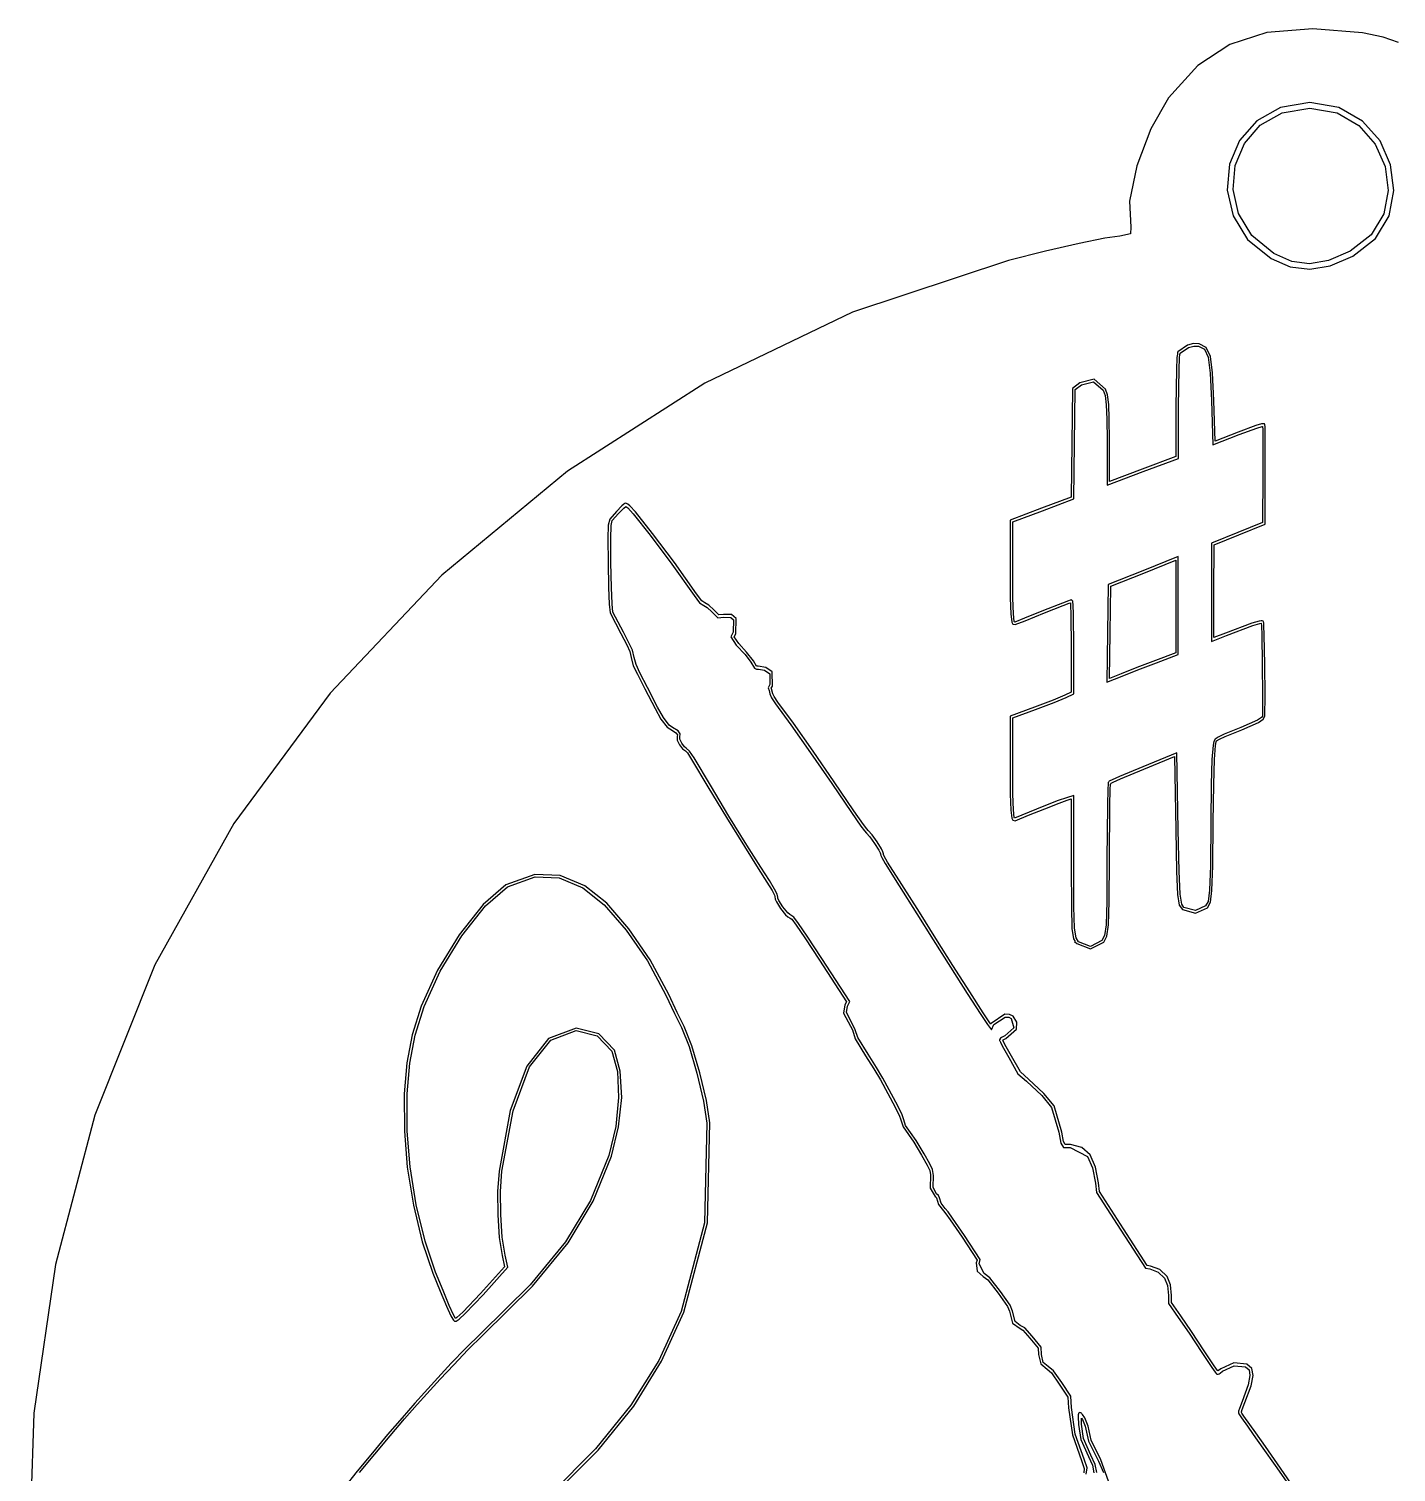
# Model space of a CAD drawing. Extents: x 23 to 468, y 457 to 580.
# Drawn here: x 366 to 419.6, y 510.3 to 566.8 of the extents above; entities that cross this region are included whole.
import ezdxf

# ---------------------------------------------------------------- set-up
doc = ezdxf.new("R2010")
doc.units = 0
doc.layers.get('0').update_dxf_attribs({"linetype": 'CONTINUOUS'})

msp = doc.modelspace()

# ---------------------------------------------------------------- linework, layer by layer
at = {"color": 0}
for p, q in [((414.521, 566.695), (413.06, 566.233)), ((416.317, 566.84), (414.521, 566.695)), ((418.264, 566.685), (416.317, 566.84)), ((419.082, 566.519), (418.264, 566.685)), ((419.675, 566.307), (419.082, 566.519)), ((413.06, 566.233), (411.812, 565.4)), ((411.812, 565.4), (410.665, 564.138)), ((410.665, 564.138), (409.963, 562.924)), ((415.047, 563.764), (414.119, 563.241)), ((414.26, 563.065), (415.121, 563.548)), ((416.207, 563.958), (415.047, 563.764)), ((415.121, 563.548), (416.207, 563.728)), ((417.343, 563.76), (416.207, 563.958)), ((416.207, 563.728), (417.269, 563.545)), ((417.269, 563.545), (418.13, 563.051)), ((418.267, 563.227), (417.343, 563.76)), ((414.119, 563.241), (413.448, 562.469)), ((413.639, 562.349), (414.26, 563.065)), ((418.13, 563.051), (418.765, 562.324)), ((418.955, 562.448), (418.267, 563.227)), ((409.963, 562.924), (409.423, 561.467)), ((413.448, 562.469), (413.057, 561.534)), ((419.372, 561.509), (418.955, 562.448)), ((413.279, 561.478), (413.639, 562.349)), ((418.765, 562.324), (419.153, 561.449)), ((409.423, 561.467), (409.127, 560.084)), ((413.057, 561.534), (412.965, 560.522)), ((413.191, 560.539), (413.279, 561.478)), ((419.153, 561.449), (419.273, 560.507)), ((419.499, 560.5), (419.372, 561.509)), ((412.965, 560.522), (413.191, 559.513)), ((413.399, 559.597), (413.191, 560.539)), ((419.273, 560.507), (419.1, 559.59)), ((419.308, 559.506), (419.499, 560.5)), ((409.127, 560.084), (409.183, 559.065)), ((413.925, 558.736), (413.399, 559.597)), ((419.1, 559.59), (418.61, 558.768)), ((409.183, 559.065), (409.169, 558.811)), ((413.191, 559.513), (413.755, 558.585)), ((418.779, 558.617), (419.308, 559.506)), ((407.151, 558.43), (405.843, 558.13)), ((408.164, 558.634), (407.151, 558.43)), ((408.753, 558.708), (408.164, 558.634)), ((409.169, 558.811), (408.753, 558.708)), ((413.755, 558.585), (414.68, 557.833)), ((414.793, 558.031), (413.925, 558.736)), ((418.61, 558.768), (417.781, 558.126)), ((417.886, 557.925), (418.779, 558.617)), ((405.843, 558.13), (404.382, 557.763)), ((415.498, 557.724), (414.793, 558.031)), ((417.781, 558.126), (416.934, 557.766)), ((416.997, 557.555), (417.886, 557.925)), ((404.382, 557.763), (398.268, 555.734)), ((414.68, 557.833), (415.435, 557.509)), ((415.435, 557.509), (416.197, 557.414)), ((416.193, 557.632), (415.498, 557.724)), ((416.934, 557.766), (416.193, 557.632)), ((416.197, 557.414), (416.997, 557.555)), ((398.268, 555.734), (392.479, 552.958)), ((411.406, 554.447), (411.032, 554.179)), ((411.642, 554.503), (411.406, 554.447)), ((411.861, 554.496), (411.639, 554.503)), ((411.639, 554.503), (411.642, 554.503)), ((412.14, 554.348), (411.861, 554.496)), ((410.993, 553.956), (410.972, 553.491)), ((411.007, 554.094), (410.993, 553.956)), ((411.018, 554.143), (411.007, 554.094)), ((411.032, 554.179), (411.018, 554.143)), ((411.074, 553.484), (411.095, 553.946)), ((411.095, 553.946), (411.11, 554.08)), ((411.11, 554.08), (411.117, 554.119)), ((411.117, 554.122), (411.445, 554.351)), ((411.117, 554.119), (411.117, 554.122)), ((411.445, 554.351), (411.656, 554.408)), ((411.653, 554.408), (411.84, 554.401)), ((411.656, 554.408), (411.653, 554.408)), ((411.84, 554.401), (412.069, 554.281)), ((412.069, 554.281), (412.21, 553.974)), ((412.305, 553.999), (412.14, 554.348)), ((412.21, 553.974), (412.295, 553.346)), ((412.39, 553.353), (412.305, 553.999)), ((410.972, 553.491), (410.947, 552.041)), ((411.05, 552.041), (411.074, 553.484)), ((412.295, 553.346), (412.344, 552.274)), ((412.443, 552.277), (412.39, 553.353)), ((392.479, 552.958), (387.092, 549.501)), ((406.901, 552.746), (406.873, 550.584)), ((407.187, 552.962), (406.901, 552.746)), ((407.003, 552.697), (407.25, 552.88)), ((407.748, 553.103), (407.187, 552.962)), ((407.25, 552.88), (407.726, 553.004)), ((407.726, 553.004), (408.104, 552.676)), ((408.189, 552.722), (407.748, 553.103)), ((406.975, 550.584), (407.003, 552.697)), ((408.104, 552.676), (408.171, 552.464)), ((408.171, 552.464), (408.217, 552.108)), ((408.27, 552.489), (408.189, 552.722)), ((408.316, 552.118), (408.27, 552.489)), ((412.344, 552.274), (412.397, 550.534)), ((412.489, 550.679), (412.443, 552.277)), ((408.217, 552.108), (408.241, 551.543)), ((408.34, 551.547), (408.316, 552.118)), ((410.947, 552.041), (410.944, 550.076)), ((411.05, 550.005), (411.05, 552.041)), ((408.241, 551.543), (408.252, 550.711)), ((408.347, 550.711), (408.34, 551.547)), ((414.091, 551.289), (413.396, 551.035)), ((413.438, 550.944), (414.122, 551.194)), ((414.306, 551.353), (414.091, 551.289)), ((414.122, 551.194), (414.33, 551.254)), ((414.369, 551.363), (414.306, 551.353)), ((414.33, 551.254), (414.352, 551.258)), ((414.352, 551.258), (414.352, 551.258)), ((414.352, 551.258), (414.355, 551.134)), ((414.355, 551.134), (414.355, 550.707)), ((414.401, 551.36), (414.369, 551.363)), ((414.426, 551.353), (414.401, 551.36)), ((414.443, 551.314), (414.426, 551.353)), ((414.447, 551.258), (414.443, 551.314)), ((414.45, 551.134), (414.447, 551.258)), ((414.454, 550.707), (414.45, 551.134)), ((406.873, 550.584), (406.845, 548.481)), ((406.947, 548.414), (406.975, 550.584)), ((408.252, 550.711), (408.252, 548.947)), ((408.347, 549.092), (408.347, 550.711)), ((412.397, 550.534), (413.438, 550.944)), ((413.396, 551.035), (412.489, 550.679)), ((414.355, 550.707), (414.355, 549.353)), ((414.45, 549.353), (414.454, 550.707)), ((410.944, 550.076), (409.628, 549.578)), ((409.667, 549.483), (411.05, 550.005)), ((387.092, 549.501), (382.171, 545.426)), ((408.252, 548.947), (409.667, 549.483)), ((409.628, 549.578), (408.347, 549.092)), ((414.355, 549.353), (414.348, 547.493)), ((414.447, 547.426), (414.45, 549.353)), ((389.336, 548.231), (389.304, 548.21)), ((389.378, 548.245), (389.336, 548.231)), ((389.382, 548.245), (389.378, 548.245)), ((389.46, 548.21), (389.382, 548.245)), ((406.845, 548.481), (405.68, 548.047)), ((405.719, 547.952), (406.947, 548.414)), ((389.012, 547.924), (388.754, 547.624)), ((388.849, 547.568), (389.096, 547.846)), ((389.227, 548.139), (389.012, 547.924)), ((389.096, 547.846), (389.304, 548.058)), ((389.304, 548.21), (389.227, 548.139)), ((389.304, 548.058), (389.375, 548.118)), ((389.375, 548.118), (389.382, 548.121)), ((389.382, 548.121), (389.386, 548.121)), ((389.386, 548.121), (389.386, 548.118)), ((389.386, 548.118), (389.453, 548.061)), ((389.453, 548.061), (389.668, 547.825)), ((389.537, 548.143), (389.46, 548.21)), ((389.759, 547.903), (389.537, 548.143)), ((389.668, 547.825), (390.338, 546.993)), ((390.433, 547.063), (389.759, 547.903)), ((405.68, 548.047), (404.453, 547.582)), ((404.559, 547.515), (405.719, 547.952)), ((388.687, 547.384), (388.673, 546.858)), ((388.754, 547.624), (388.687, 547.384)), ((388.789, 546.858), (388.8, 547.374)), ((388.8, 547.374), (388.849, 547.568)), ((404.453, 547.582), (404.453, 545.514)), ((404.555, 545.514), (404.559, 547.515)), ((413.381, 547.102), (412.348, 546.686)), ((414.348, 547.493), (413.381, 547.102)), ((413.417, 547.007), (414.447, 547.426)), ((388.673, 546.858), (388.684, 545.917)), ((388.796, 545.92), (388.789, 546.858)), ((390.338, 546.993), (391.188, 545.86)), ((391.287, 545.927), (390.433, 547.063)), ((412.348, 546.686), (412.348, 544.777)), ((412.443, 544.777), (412.447, 546.615)), ((412.447, 546.615), (413.417, 547.007)), ((411.046, 546.156), (409.653, 545.599)), ((409.691, 545.507), (410.944, 546.008)), ((410.944, 546.008), (410.944, 542.385)), ((411.046, 542.318), (411.046, 546.156)), ((382.171, 545.426), (377.786, 540.798)), ((388.684, 545.917), (388.705, 544.936)), ((388.818, 544.939), (388.796, 545.92)), ((391.188, 545.86), (392.06, 544.629)), ((392.155, 544.696), (391.287, 545.927)), ((404.453, 545.514), (404.456, 544.53)), ((404.559, 544.53), (404.555, 545.514)), ((409.653, 545.599), (408.298, 545.056)), ((408.397, 544.989), (409.691, 545.507)), ((388.705, 544.936), (388.733, 544.287)), ((388.846, 544.297), (388.818, 544.939)), ((408.298, 545.056), (408.27, 543.165)), ((408.372, 543.165), (408.397, 544.989)), ((388.733, 544.287), (388.761, 543.948)), ((388.874, 543.98), (388.846, 544.297)), ((392.06, 544.629), (392.271, 544.347)), ((392.359, 544.424), (392.155, 544.696)), ((392.271, 544.347), (392.437, 544.234)), ((392.476, 544.343), (392.359, 544.424)), ((392.642, 544.244), (392.476, 544.343)), ((404.456, 544.53), (404.477, 543.913)), ((404.58, 543.916), (404.559, 544.53)), ((406.499, 544.329), (405.761, 544.04)), ((406.735, 544.417), (406.499, 544.329)), ((406.534, 544.234), (406.767, 544.322)), ((406.806, 544.442), (406.735, 544.417)), ((406.767, 544.322), (406.813, 544.34)), ((406.827, 544.449), (406.806, 544.442)), ((406.813, 544.34), (406.82, 544.259)), ((406.82, 544.259), (406.834, 543.874)), ((406.855, 544.453), (406.827, 544.449)), ((406.887, 544.438), (406.855, 544.453)), ((406.897, 544.424), (406.887, 544.438)), ((406.904, 544.407), (406.897, 544.424)), ((406.912, 544.375), (406.904, 544.407)), ((406.922, 544.266), (406.912, 544.375)), ((406.936, 543.877), (406.922, 544.266)), ((412.348, 544.777), (412.344, 542.83)), ((412.443, 542.978), (412.443, 544.777)), ((388.761, 543.948), (389.188, 543.137)), ((389.287, 543.19), (388.874, 543.98)), ((392.437, 544.234), (392.568, 544.153)), ((392.568, 544.153), (392.751, 543.99)), ((392.836, 544.068), (392.642, 544.244)), ((392.751, 543.99), (392.987, 543.747)), ((393.033, 543.87), (392.836, 544.068)), ((392.987, 543.747), (393.22, 543.775)), ((393.21, 543.888), (393.033, 543.87)), ((393.527, 543.877), (393.21, 543.888)), ((393.22, 543.775), (393.492, 543.768)), ((393.492, 543.768), (393.608, 543.669)), ((393.711, 543.726), (393.527, 543.877)), ((393.693, 543.13), (393.711, 543.726)), ((404.477, 543.913), (404.516, 543.588)), ((404.615, 543.613), (404.58, 543.916)), ((405.017, 543.743), (404.629, 543.585)), ((405.761, 544.04), (405.017, 543.743)), ((405.035, 543.641), (405.797, 543.945)), ((405.797, 543.945), (406.534, 544.234)), ((406.834, 543.874), (406.848, 542.607)), ((406.95, 542.607), (406.936, 543.877)), ((389.188, 543.137), (389.414, 542.699)), ((389.516, 542.749), (389.287, 543.19)), ((393.591, 543.186), (393.492, 543.006)), ((393.608, 543.669), (393.591, 543.186)), ((393.629, 543.013), (393.693, 543.13)), ((404.516, 543.588), (404.555, 543.507)), ((404.555, 543.507), (404.643, 543.486)), ((404.629, 543.585), (404.615, 543.613)), ((404.643, 543.486), (405.035, 543.641)), ((408.27, 543.165), (408.241, 541.232)), ((408.344, 541.38), (408.372, 543.165)), ((412.898, 543.158), (412.443, 542.978)), ((413.932, 543.546), (412.898, 543.158)), ((412.937, 543.066), (413.967, 543.451)), ((414.214, 543.627), (413.932, 543.546)), ((413.967, 543.451), (414.239, 543.532)), ((414.299, 543.641), (414.214, 543.627)), ((414.239, 543.532), (414.299, 543.539)), ((414.334, 543.641), (414.299, 543.641)), ((414.299, 543.539), (414.302, 543.44)), ((414.302, 543.44), (414.316, 543.077)), ((414.376, 543.623), (414.334, 543.641)), ((414.387, 543.595), (414.376, 543.623)), ((414.39, 543.581), (414.387, 543.595)), ((414.394, 543.553), (414.39, 543.581)), ((414.401, 543.447), (414.394, 543.553)), ((414.412, 543.077), (414.401, 543.447)), ((389.414, 542.699), (389.537, 542.435)), ((389.643, 542.48), (389.516, 542.749)), ((393.492, 543.006), (393.714, 542.685)), ((393.809, 542.752), (393.629, 543.013)), ((393.714, 542.685), (394.06, 542.315)), ((394.116, 542.413), (393.809, 542.752)), ((406.848, 542.607), (406.848, 540.844)), ((406.95, 540.78), (406.95, 542.607)), ((412.344, 542.83), (412.937, 543.066)), ((414.316, 543.077), (414.338, 541.941)), ((414.436, 541.941), (414.412, 543.077)), ((389.537, 542.435), (389.594, 542.198)), ((389.594, 542.198), (389.675, 541.877)), ((389.707, 542.195), (389.643, 542.48)), ((389.781, 541.923), (389.707, 542.195)), ((394.06, 542.315), (394.289, 542.011)), ((394.391, 542.068), (394.116, 542.413)), ((394.289, 542.011), (394.427, 541.775)), ((394.511, 541.86), (394.391, 542.068)), ((410.154, 542.085), (409.416, 541.807)), ((409.452, 541.711), (410.189, 541.994)), ((410.944, 542.385), (410.154, 542.085)), ((410.189, 541.994), (411.046, 542.318)), ((389.675, 541.877), (389.834, 541.542)), ((389.936, 541.595), (389.781, 541.923)), ((389.834, 541.542), (390.123, 540.974)), ((390.225, 541.027), (389.936, 541.595)), ((394.427, 541.775), (394.511, 541.736)), ((394.525, 541.853), (394.511, 541.86)), ((394.511, 541.736), (394.589, 541.743)), ((394.575, 541.86), (394.525, 541.853)), ((394.868, 541.81), (394.575, 541.86)), ((394.589, 541.743), (394.822, 541.704)), ((394.822, 541.704), (395.03, 541.563)), ((395.122, 541.634), (394.868, 541.81)), ((395.03, 541.563), (395.03, 541.14)), ((395.129, 541.069), (395.122, 541.634)), ((408.241, 541.232), (408.838, 541.472)), ((408.802, 541.563), (408.344, 541.38)), ((409.416, 541.807), (408.802, 541.563)), ((408.838, 541.472), (409.452, 541.711)), ((414.338, 541.941), (414.352, 540.706)), ((414.45, 540.71), (414.436, 541.941)), ((390.123, 540.974), (390.529, 540.198)), ((390.627, 540.251), (390.225, 541.027)), ((395.03, 541.14), (394.963, 541.013)), ((394.963, 541.013), (394.998, 540.9)), ((394.998, 540.9), (395.034, 540.773)), ((395.079, 540.995), (395.129, 541.069)), ((395.093, 540.967), (395.079, 540.995)), ((395.15, 540.773), (395.093, 540.967)), ((377.786, 540.798), (374.008, 535.686)), ((395.034, 540.773), (395.093, 540.611)), ((395.093, 540.611), (395.249, 540.381)), ((395.196, 540.667), (395.15, 540.773)), ((395.34, 540.452), (395.196, 540.667)), ((395.249, 540.381), (395.852, 539.556)), ((395.951, 539.623), (395.34, 540.452)), ((406.139, 540.53), (405.405, 540.251)), ((405.444, 540.159), (406.178, 540.438)), ((406.601, 540.724), (406.139, 540.53)), ((406.178, 540.438), (406.647, 540.632)), ((406.848, 540.844), (406.601, 540.724)), ((406.647, 540.632), (406.95, 540.78)), ((414.352, 540.706), (414.348, 539.902)), ((414.443, 539.898), (414.45, 540.71)), ((390.529, 540.198), (390.758, 539.782)), ((390.853, 539.845), (390.627, 540.251)), ((390.758, 539.782), (391.001, 539.468)), ((391.082, 539.549), (390.853, 539.845)), ((405.405, 540.251), (404.449, 539.902)), ((404.449, 539.902), (404.449, 537.827)), ((404.551, 539.831), (405.444, 540.159)), ((404.551, 537.827), (404.551, 539.831)), ((414.147, 539.743), (413.501, 539.457)), ((414.306, 539.849), (414.147, 539.743)), ((414.193, 539.655), (414.369, 539.775)), ((414.348, 539.902), (414.306, 539.849)), ((414.369, 539.775), (414.443, 539.898)), ((391.001, 539.468), (391.213, 539.337)), ((391.213, 539.454), (391.082, 539.549)), ((391.432, 539.327), (391.213, 539.454)), ((391.213, 539.337), (391.343, 539.249)), ((391.343, 539.249), (391.403, 539.164)), ((391.513, 539.2), (391.432, 539.327)), ((391.502, 539.069), (391.513, 539.2)), ((395.852, 539.556), (396.628, 538.459)), ((396.727, 538.526), (395.951, 539.623)), ((412.845, 539.189), (412.612, 539.08)), ((413.501, 539.457), (412.845, 539.189)), ((412.884, 539.097), (413.533, 539.365)), ((413.533, 539.365), (414.193, 539.655)), ((391.396, 539.108), (391.389, 538.963)), ((391.389, 538.963), (391.488, 538.776)), ((391.403, 539.164), (391.396, 539.108)), ((391.488, 538.776), (391.601, 538.621)), ((391.499, 538.995), (391.502, 539.069)), ((391.583, 538.836), (391.499, 538.995)), ((391.686, 538.702), (391.583, 538.836)), ((391.601, 538.621), (391.717, 538.536)), ((391.746, 538.646), (391.686, 538.702)), ((391.883, 538.526), (391.746, 538.646)), ((412.411, 538.762), (412.365, 538.198)), ((412.44, 538.91), (412.411, 538.762)), ((412.485, 539.002), (412.44, 538.91)), ((412.464, 538.194), (412.507, 538.748)), ((412.612, 539.08), (412.485, 539.002)), ((412.507, 538.748), (412.531, 538.886)), ((412.531, 538.886), (412.549, 538.928)), ((412.549, 538.928), (412.655, 538.992)), ((412.655, 538.992), (412.884, 539.097)), ((391.717, 538.536), (391.795, 538.455)), ((391.795, 538.455), (391.957, 538.205)), ((392.056, 538.261), (391.883, 538.526)), ((391.957, 538.205), (392.596, 537.129)), ((392.695, 537.189), (392.056, 538.261)), ((396.628, 538.459), (397.461, 537.259)), ((397.556, 537.323), (396.727, 538.526)), ((410.993, 538.466), (409.656, 537.916)), ((409.691, 537.824), (410.894, 538.318)), ((410.894, 538.318), (410.944, 535.446)), ((411.046, 535.446), (410.993, 538.466)), ((412.365, 538.198), (412.337, 537.217)), ((412.436, 537.217), (412.464, 538.194)), ((404.449, 537.827), (404.456, 536.84)), ((404.559, 536.843), (404.551, 537.827)), ((408.739, 537.531), (408.45, 537.404)), ((409.656, 537.916), (408.739, 537.531)), ((408.778, 537.439), (409.691, 537.824)), ((392.596, 537.129), (393.33, 535.926)), ((393.425, 535.982), (392.695, 537.189)), ((397.461, 537.259), (398.226, 536.12)), ((398.325, 536.183), (397.556, 537.323)), ((408.28, 537.044), (408.263, 536.392)), ((408.291, 537.231), (408.28, 537.044)), ((408.298, 537.284), (408.291, 537.231)), ((408.301, 537.302), (408.298, 537.284)), ((408.316, 537.33), (408.301, 537.302)), ((408.337, 537.348), (408.316, 537.33)), ((408.365, 537.362), (408.337, 537.348)), ((408.361, 536.392), (408.379, 537.041)), ((408.45, 537.404), (408.365, 537.362)), ((408.379, 537.041), (408.386, 537.221)), ((408.386, 537.221), (408.393, 537.263)), ((408.393, 537.263), (408.407, 537.273)), ((408.407, 537.273), (408.488, 537.312)), ((408.488, 537.312), (408.778, 537.439)), ((412.337, 537.217), (412.32, 535.746)), ((412.415, 535.742), (412.436, 537.217)), ((404.456, 536.84), (404.477, 536.219)), ((404.58, 536.229), (404.559, 536.843)), ((405.776, 536.367), (404.626, 535.898)), ((406.336, 536.586), (405.776, 536.367)), ((405.811, 536.272), (406.375, 536.494)), ((406.661, 536.702), (406.336, 536.586)), ((406.375, 536.494), (406.689, 536.607)), ((406.95, 536.79), (406.661, 536.702)), ((406.689, 536.607), (406.848, 536.656)), ((406.848, 536.656), (406.848, 533.972)), ((406.95, 533.972), (406.95, 536.79)), ((408.263, 536.392), (408.245, 534.289)), ((408.344, 534.289), (408.361, 536.392)), ((393.33, 535.926), (394.028, 534.786)), ((394.127, 534.846), (393.425, 535.982)), ((398.226, 536.12), (398.6, 535.58)), ((398.695, 535.647), (398.325, 536.183)), ((404.477, 536.219), (404.516, 535.898)), ((404.516, 535.898), (404.555, 535.82)), ((404.555, 535.82), (404.643, 535.799)), ((404.615, 535.926), (404.58, 536.229)), ((404.626, 535.898), (404.615, 535.926)), ((404.643, 535.799), (405.176, 536.018)), ((405.176, 536.018), (405.811, 536.272)), ((374.008, 535.686), (370.907, 530.151)), ((398.6, 535.58), (398.734, 535.404)), ((398.826, 535.478), (398.695, 535.647)), ((398.734, 535.404), (398.822, 535.312)), ((398.822, 535.312), (398.953, 535.171)), ((398.886, 535.411), (398.826, 535.478)), ((399.045, 535.245), (398.886, 535.411)), ((399.239, 534.973), (399.045, 535.245)), ((410.944, 535.446), (410.976, 533.813)), ((411.078, 533.816), (411.046, 535.446)), ((412.32, 535.746), (412.302, 534.031)), ((412.397, 534.031), (412.415, 535.742)), ((394.028, 534.786), (394.575, 533.922)), ((394.67, 533.982), (394.127, 534.846)), ((398.953, 535.171), (399.136, 534.91)), ((399.136, 534.91), (399.302, 534.642)), ((399.404, 534.698), (399.239, 534.973)), ((399.302, 534.642), (399.352, 534.539)), ((399.457, 534.585), (399.404, 534.698)), ((399.352, 534.539), (399.362, 534.497)), ((399.362, 534.497), (399.38, 534.434)), ((399.38, 534.434), (399.415, 534.36)), ((399.415, 534.36), (399.546, 534.123)), ((399.482, 534.497), (399.457, 534.585)), ((399.489, 534.476), (399.482, 534.497)), ((399.517, 534.412), (399.489, 534.476)), ((399.648, 534.18), (399.517, 534.412)), ((399.546, 534.123), (400.099, 533.241)), ((400.198, 533.301), (399.648, 534.18)), ((408.245, 534.289), (408.238, 532.634)), ((408.333, 532.634), (408.344, 534.289)), ((385.808, 533.689), (384.672, 533.287)), ((384.739, 533.213), (385.822, 533.601)), ((386.807, 533.647), (385.808, 533.689)), ((385.822, 533.601), (386.771, 533.559)), ((386.771, 533.559), (387.699, 533.174)), ((387.773, 533.248), (386.807, 533.647)), ((394.575, 533.922), (394.91, 533.393)), ((395.009, 533.456), (394.67, 533.982)), ((406.848, 533.972), (406.852, 532.43)), ((406.954, 532.43), (406.95, 533.972)), ((410.976, 533.813), (411.014, 532.91)), ((411.117, 532.917), (411.078, 533.816)), ((412.302, 534.031), (412.27, 533.075)), ((412.365, 533.068), (412.397, 534.031)), ((384.672, 533.287), (383.783, 532.511)), ((383.879, 532.458), (384.739, 533.213)), ((387.699, 533.174), (388.532, 532.5)), ((388.631, 532.564), (387.773, 533.248)), ((394.91, 533.393), (395.115, 533.065)), ((395.213, 533.121), (395.009, 533.456)), ((395.115, 533.065), (395.206, 532.885)), ((395.312, 532.927), (395.213, 533.121)), ((400.099, 533.241), (400.791, 532.155)), ((400.89, 532.215), (400.198, 533.301)), ((412.27, 533.075), (412.21, 532.631)), ((412.305, 532.606), (412.365, 533.068)), ((383.783, 532.511), (382.852, 531.333)), ((382.951, 531.29), (383.879, 532.458)), ((388.532, 532.5), (389.4, 531.513)), ((389.505, 531.566), (388.631, 532.564)), ((395.206, 532.885), (395.224, 532.829)), ((395.224, 532.829), (395.238, 532.73)), ((395.238, 532.73), (395.288, 532.617)), ((395.288, 532.617), (395.45, 532.356)), ((395.337, 532.807), (395.312, 532.927)), ((395.344, 532.765), (395.337, 532.807)), ((395.386, 532.67), (395.344, 532.765)), ((395.541, 532.423), (395.386, 532.67)), ((395.728, 532.193), (395.541, 532.423)), ((406.852, 532.43), (406.876, 531.58)), ((406.979, 531.587), (406.954, 532.43)), ((408.238, 532.634), (408.213, 531.721)), ((408.309, 531.717), (408.333, 532.634)), ((411.014, 532.91), (411.081, 532.49)), ((411.081, 532.49), (411.208, 532.317)), ((411.177, 532.525), (411.117, 532.917)), ((411.268, 532.398), (411.177, 532.525)), ((411.713, 532.275), (411.268, 532.398)), ((412.115, 532.458), (411.713, 532.275)), ((411.72, 532.176), (412.189, 532.391)), ((412.21, 532.631), (412.115, 532.458)), ((412.189, 532.391), (412.305, 532.606)), ((395.45, 532.356), (395.647, 532.116)), ((395.647, 532.116), (395.739, 532.031)), ((395.81, 532.123), (395.728, 532.193)), ((395.739, 532.031), (395.831, 531.982)), ((395.852, 532.098), (395.81, 532.123)), ((395.831, 531.982), (395.887, 531.939)), ((395.968, 532.014), (395.852, 532.098)), ((395.887, 531.939), (396.057, 531.71)), ((396.152, 531.777), (395.968, 532.014)), ((400.791, 532.155), (401.436, 531.128)), ((401.535, 531.188), (400.89, 532.215)), ((411.208, 532.317), (411.72, 532.176)), ((382.852, 531.333), (381.995, 529.939)), ((382.101, 529.904), (382.951, 531.29)), ((389.4, 531.513), (390.229, 530.303)), ((390.338, 530.345), (389.505, 531.566)), ((396.057, 531.71), (396.395, 531.209)), ((396.49, 531.273), (396.152, 531.777)), ((397.066, 530.394), (396.49, 531.273)), ((406.876, 531.58), (406.94, 531.174)), ((407.035, 531.206), (406.979, 531.587)), ((408.153, 531.301), (408.047, 531.107)), ((408.125, 531.043), (408.245, 531.273)), ((408.213, 531.721), (408.153, 531.301)), ((408.245, 531.273), (408.309, 531.717)), ((396.395, 531.209), (396.97, 530.331)), ((401.436, 531.128), (402.107, 530.063)), ((402.205, 530.126), (401.535, 531.188)), ((406.94, 531.174), (407.007, 531.068)), ((407.007, 531.068), (406.979, 531.068)), ((406.979, 531.068), (407.063, 530.983)), ((407.134, 531.054), (407.035, 531.206)), ((407.063, 530.983), (407.607, 530.772)), ((407.603, 530.871), (407.134, 531.054)), ((408.047, 531.107), (407.603, 530.871)), ((407.607, 530.772), (408.125, 531.043)), ((370.907, 530.151), (368.554, 524.26)), ((390.229, 530.303), (390.948, 528.959)), ((391.061, 528.994), (390.338, 530.345)), ((396.97, 530.331), (398.029, 528.705)), ((398.159, 528.712), (397.066, 530.394)), ((402.869, 529.086), (402.205, 530.126)), ((381.995, 529.939), (381.356, 528.535)), ((381.469, 528.511), (382.101, 529.904)), ((402.107, 530.063), (402.77, 529.022)), ((391.4, 528.278), (391.061, 528.994)), ((402.77, 529.022), (403.296, 528.207)), ((403.394, 528.267), (402.869, 529.086)), ((381.356, 528.535), (381.007, 527.406)), ((381.12, 527.392), (381.469, 528.511)), ((390.948, 528.959), (391.287, 528.242)), ((397.969, 528.578), (397.916, 528.26)), ((398.029, 528.705), (397.969, 528.578)), ((398.029, 528.281), (398.071, 528.532)), ((398.071, 528.532), (398.159, 528.712)), ((391.287, 528.242), (391.566, 527.689)), ((391.675, 527.727), (391.4, 528.278)), ((397.916, 528.26), (398.194, 527.741)), ((398.272, 527.826), (398.029, 528.281)), ((403.296, 528.207), (403.564, 527.808)), ((403.659, 527.879), (403.394, 528.267)), ((403.698, 527.826), (403.659, 527.879)), ((403.712, 527.854), (403.698, 527.826)), ((404.245, 528.211), (403.712, 527.854)), ((403.814, 527.808), (404.252, 528.094)), ((404.432, 528.207), (404.245, 528.211)), ((404.252, 528.094), (404.403, 528.094)), ((404.403, 528.094), (404.491, 528.048)), ((404.566, 528.137), (404.432, 528.207)), ((404.491, 528.048), (404.59, 527.678)), ((404.717, 527.9), (404.566, 528.137)), ((404.696, 527.629), (404.717, 527.9)), ((381.007, 527.406), (380.792, 526.306)), ((380.905, 526.295), (381.12, 527.392)), ((387.435, 527.671), (386.355, 527.265)), ((386.436, 527.198), (387.438, 527.576)), ((388.327, 527.445), (387.435, 527.671)), ((387.438, 527.576), (388.26, 527.364)), ((388.26, 527.364), (388.832, 526.771)), ((388.938, 526.807), (388.327, 527.445)), ((391.566, 527.689), (391.859, 526.951)), ((391.975, 526.976), (391.675, 527.727)), ((398.194, 527.741), (398.265, 527.604)), ((398.265, 527.604), (398.374, 527.251)), ((398.378, 527.604), (398.272, 527.826)), ((398.48, 527.304), (398.378, 527.604)), ((398.879, 526.648), (398.48, 527.304)), ((403.564, 527.808), (403.722, 527.604)), ((403.722, 527.604), (403.814, 527.808)), ((404.11, 527.308), (404.068, 527.276)), ((404.237, 527.371), (404.11, 527.308)), ((404.59, 527.678), (404.237, 527.371)), ((404.283, 527.262), (404.696, 527.629)), ((386.355, 527.265), (385.494, 526.182)), ((385.604, 526.15), (386.436, 527.198)), ((388.832, 526.771), (389.05, 525.97)), ((389.163, 525.985), (388.938, 526.807)), ((391.859, 526.951), (392.169, 525.9)), ((392.289, 525.921), (391.975, 526.976)), ((398.374, 527.251), (398.784, 526.584)), ((404.068, 527.276), (404.033, 527.216)), ((404.033, 527.216), (404.036, 527.188)), ((404.036, 527.188), (404.043, 527.17)), ((404.043, 527.17), (404.068, 527.124)), ((404.068, 527.124), (404.142, 526.976)), ((404.142, 526.976), (404.396, 526.517)), ((404.163, 527.198), (404.174, 527.209)), ((404.174, 527.177), (404.163, 527.198)), ((404.174, 527.209), (404.283, 527.262)), ((404.248, 527.029), (404.174, 527.177)), ((404.499, 526.574), (404.248, 527.029)), ((380.792, 526.306), (380.693, 525.089)), ((380.809, 525.092), (380.905, 526.295)), ((385.494, 526.182), (384.842, 524.443)), ((398.784, 526.584), (399.112, 526.069)), ((399.207, 526.129), (398.879, 526.648)), ((404.396, 526.517), (404.756, 525.875)), ((404.851, 525.953), (404.499, 526.574)), ((384.962, 524.429), (385.604, 526.15)), ((389.05, 525.97), (389.1, 524.947)), ((389.22, 524.944), (389.163, 525.985)), ((392.169, 525.9), (392.426, 524.806)), ((392.546, 524.827), (392.289, 525.921)), ((399.112, 526.069), (399.362, 525.646)), ((399.461, 525.702), (399.207, 526.129)), ((399.362, 525.646), (399.941, 524.566)), ((400.043, 524.619), (399.461, 525.702)), ((404.756, 525.875), (405.098, 525.586)), ((405.176, 525.671), (404.851, 525.953)), ((405.776, 525.106), (405.176, 525.671)), ((380.693, 525.089), (380.697, 523.628)), ((380.809, 523.632), (380.809, 525.092)), ((405.098, 525.586), (405.691, 525.025)), ((405.691, 525.025), (406.072, 524.563)), ((406.171, 524.626), (405.776, 525.106)), ((389.1, 524.947), (388.987, 523.811)), ((389.1, 523.801), (389.22, 524.944)), ((392.426, 524.806), (392.561, 523.942)), ((392.677, 523.953), (392.546, 524.827)), ((399.941, 524.566), (400.106, 524.221)), ((400.212, 524.267), (400.043, 524.619)), ((406.072, 524.563), (406.358, 523.589)), ((406.474, 523.586), (406.171, 524.626)), ((368.554, 524.26), (367.016, 518.41)), ((384.842, 524.443), (384.408, 522.062)), ((384.524, 522.058), (384.962, 524.429)), ((392.561, 523.942), (392.469, 520.04)), ((392.585, 520.033), (392.677, 523.953)), ((400.106, 524.221), (400.152, 524.115)), ((400.152, 524.115), (400.163, 524.076)), ((400.163, 524.076), (400.251, 523.797)), ((400.258, 524.154), (400.212, 524.267)), ((400.276, 524.076), (400.258, 524.154)), ((400.353, 523.854), (400.276, 524.076)), ((380.697, 523.628), (380.806, 522.22)), ((380.922, 522.235), (380.809, 523.632)), ((388.987, 523.811), (388.708, 522.672)), ((388.818, 522.651), (389.1, 523.801)), ((400.251, 523.797), (400.463, 523.505)), ((400.547, 523.579), (400.353, 523.854)), ((400.463, 523.505), (400.671, 523.201)), ((400.766, 523.265), (400.547, 523.579)), ((406.358, 523.589), (406.439, 523.166)), ((406.545, 523.226), (406.474, 523.586)), ((400.671, 523.201), (400.981, 522.683)), ((401.08, 522.739), (400.766, 523.265)), ((406.439, 523.166), (406.538, 522.993)), ((406.538, 522.993), (406.809, 522.986)), ((406.608, 523.106), (406.545, 523.226)), ((406.813, 523.102), (406.608, 523.106)), ((406.809, 522.986), (407.49, 522.64)), ((407.264, 522.993), (406.813, 523.102)), ((407.589, 522.704), (407.264, 522.993)), ((380.806, 522.22), (381.049, 520.725)), ((381.166, 520.742), (380.922, 522.235)), ((388.708, 522.672), (387.999, 520.912)), ((388.105, 520.883), (388.818, 522.651)), ((400.981, 522.683), (401.197, 522.298)), ((401.299, 522.355), (401.08, 522.739)), ((401.197, 522.298), (401.306, 522.086)), ((401.412, 522.132), (401.299, 522.355)), ((407.49, 522.64), (407.681, 522.189)), ((407.797, 522.224), (407.589, 522.704)), ((407.92, 521.603), (407.797, 522.224)), ((384.408, 522.062), (384.355, 521.264)), ((384.471, 521.268), (384.524, 522.058)), ((401.306, 522.086), (401.331, 521.914)), ((401.331, 521.914), (401.316, 521.398)), ((401.44, 521.889), (401.412, 522.132)), ((401.426, 521.423), (401.44, 521.889)), ((407.681, 522.189), (407.804, 521.593)), ((384.355, 521.264), (384.358, 520.351)), ((384.478, 520.358), (384.471, 521.268)), ((401.316, 521.398), (401.511, 521.07)), ((401.56, 521.176), (401.426, 521.423)), ((401.511, 521.07), (401.549, 521.039)), ((401.638, 521.113), (401.56, 521.176)), ((401.676, 521.021), (401.638, 521.113)), ((407.804, 521.593), (407.843, 521.222)), ((407.843, 521.222), (408.795, 519.744)), ((407.959, 521.261), (407.92, 521.603)), ((408.894, 519.807), (407.959, 521.261)), ((381.049, 520.725), (381.395, 519.289)), ((381.508, 519.314), (381.166, 520.742)), ((387.999, 520.912), (387.015, 519.289)), ((387.114, 519.247), (388.105, 520.883)), ((401.549, 521.039), (401.563, 521.021)), ((401.563, 521.021), (401.645, 520.756)), ((401.645, 520.756), (401.832, 520.506)), ((401.743, 520.809), (401.676, 521.021)), ((401.906, 520.594), (401.743, 520.809)), ((401.832, 520.506), (401.927, 520.393)), ((402.015, 520.464), (401.906, 520.594)), ((384.358, 520.351), (384.418, 519.465)), ((384.538, 519.479), (384.478, 520.358)), ((392.469, 520.04), (391.548, 516.562)), ((391.661, 516.537), (392.585, 520.033)), ((401.927, 520.393), (402.096, 520.157)), ((402.191, 520.224), (402.015, 520.464)), ((402.096, 520.157), (402.565, 519.472)), ((402.657, 519.536), (402.191, 520.224)), ((384.418, 519.465), (384.528, 518.753)), ((384.648, 518.77), (384.538, 519.479)), ((402.565, 519.472), (403.154, 518.576)), ((403.274, 518.601), (402.657, 519.536)), ((408.795, 519.744), (409.755, 518.255)), ((409.825, 518.365), (408.894, 519.807)), ((381.395, 519.289), (381.811, 518.068)), ((381.921, 518.1), (381.508, 519.314)), ((387.015, 519.289), (385.625, 517.613)), ((385.717, 517.557), (387.114, 519.247)), ((367.016, 518.41), (366.162, 512.579)), ((384.627, 518.315), (383.685, 517.271)), ((383.783, 517.218), (384.754, 518.294)), ((384.528, 518.753), (384.627, 518.315)), ((384.754, 518.294), (384.648, 518.77)), ((403.154, 518.576), (403.123, 518.463)), ((403.123, 518.463), (403.154, 518.142)), ((403.236, 518.432), (403.274, 518.601)), ((403.433, 518.047), (403.236, 518.432)), ((409.755, 518.255), (409.935, 518.231)), ((409.952, 518.343), (409.825, 518.365)), ((410.323, 518.202), (409.952, 518.343)), ((381.811, 518.068), (382.104, 517.359)), ((382.214, 517.391), (381.921, 518.1)), ((403.154, 518.142), (403.394, 517.938)), ((403.394, 517.938), (403.571, 517.807)), ((403.652, 517.885), (403.433, 518.047)), ((403.571, 517.807), (403.976, 517.278)), ((404.068, 517.345), (403.652, 517.885)), ((409.935, 518.231), (410.256, 518.104)), ((410.256, 518.104), (410.503, 517.867)), ((410.602, 517.927), (410.323, 518.202)), ((410.503, 517.867), (410.626, 517.581)), ((410.739, 517.61), (410.602, 517.927)), ((382.104, 517.359), (382.344, 516.767)), ((382.453, 516.798), (382.214, 517.391)), ((383.685, 517.271), (382.986, 516.537)), ((383.078, 516.481), (383.783, 517.218)), ((385.625, 517.613), (383.692, 515.698)), ((383.78, 515.638), (385.717, 517.557)), ((403.976, 517.278), (404.347, 516.752)), ((404.446, 516.812), (404.068, 517.345)), ((410.626, 517.581), (410.658, 517.19)), ((410.658, 517.19), (410.658, 516.872)), ((410.774, 517.19), (410.739, 517.61)), ((410.774, 516.908), (410.774, 517.19)), ((382.344, 516.767), (382.517, 516.389)), ((382.623, 516.428), (382.453, 516.798)), ((382.986, 516.537), (382.757, 516.326)), ((391.548, 516.562), (390.673, 514.643)), ((390.783, 514.608), (391.661, 516.537)), ((404.347, 516.752), (404.428, 516.569)), ((404.428, 516.569), (404.544, 516.11)), ((404.541, 516.569), (404.446, 516.812)), ((404.643, 516.17), (404.541, 516.569)), ((410.658, 516.872), (411.043, 516.329)), ((411.138, 516.396), (410.774, 516.908)), ((382.517, 516.389), (382.591, 516.262)), ((382.591, 516.262), (382.623, 516.22)), ((382.693, 516.308), (382.623, 516.428)), ((382.623, 516.22), (382.658, 516.188)), ((382.658, 516.188), (382.725, 516.184)), ((382.707, 516.287), (382.693, 516.308)), ((382.757, 516.326), (382.707, 516.287)), ((382.725, 516.184), (382.764, 516.206)), ((382.764, 516.206), (382.841, 516.262)), ((382.841, 516.262), (383.078, 516.481)), ((404.544, 516.11), (404.848, 515.899)), ((404.848, 516.015), (404.643, 516.17)), ((405.024, 515.92), (404.848, 516.015)), ((411.043, 516.329), (411.466, 515.712)), ((411.565, 515.779), (411.138, 516.396)), ((383.692, 515.698), (383.095, 515.112)), ((383.184, 515.056), (383.78, 515.638)), ((404.848, 515.899), (404.947, 515.835)), ((404.947, 515.835), (405.229, 515.514)), ((405.313, 515.588), (405.024, 515.92)), ((405.229, 515.514), (405.553, 515.123)), ((405.663, 515.168), (405.313, 515.588)), ((411.466, 515.712), (411.963, 514.96)), ((412.062, 515.024), (411.565, 515.779)), ((383.095, 515.112), (382.538, 514.53)), ((382.63, 514.477), (383.184, 515.056)), ((405.553, 515.123), (405.567, 514.872)), ((405.567, 514.872), (405.649, 514.509)), ((405.68, 514.879), (405.663, 515.168)), ((405.747, 514.565), (405.68, 514.879)), ((411.963, 514.96), (412.358, 514.368)), ((412.457, 514.431), (412.062, 515.024)), ((382.538, 514.53), (382.012, 513.958)), ((382.104, 513.905), (382.63, 514.477)), ((390.673, 514.643), (389.583, 512.886)), ((389.689, 512.844), (390.783, 514.608)), ((405.649, 514.509), (405.899, 514.297)), ((405.948, 514.399), (405.747, 514.565)), ((405.899, 514.297), (406.068, 514.156)), ((406.157, 514.23), (405.948, 514.399)), ((412.358, 514.368), (412.489, 514.184)), ((412.581, 514.255), (412.457, 514.431)), ((412.711, 514.315), (412.616, 514.244)), ((413.216, 514.551), (412.711, 514.315)), ((412.782, 514.227), (413.233, 514.431)), ((413.731, 514.495), (413.216, 514.551)), ((413.233, 514.431), (413.678, 514.389)), ((413.678, 514.389), (413.822, 514.279)), ((413.925, 514.332), (413.731, 514.495)), ((413.822, 514.279), (413.854, 514.054)), ((413.974, 514.054), (413.925, 514.332)), ((382.012, 513.958), (381.487, 513.39)), ((381.579, 513.338), (382.104, 513.905)), ((406.068, 514.156), (406.379, 513.715)), ((406.474, 513.775), (406.157, 514.23)), ((406.379, 513.715), (406.718, 513.2)), ((406.83, 513.239), (406.474, 513.775)), ((412.489, 514.184), (412.531, 514.135)), ((412.531, 514.135), (412.545, 514.117)), ((412.545, 514.117), (412.559, 514.11)), ((412.559, 514.11), (412.574, 514.103)), ((412.574, 514.103), (412.588, 514.1)), ((412.602, 514.23), (412.581, 514.255)), ((412.588, 514.1), (412.605, 514.103)), ((412.616, 514.244), (412.602, 514.23)), ((412.605, 514.103), (412.644, 514.124)), ((412.644, 514.124), (412.683, 514.149)), ((412.683, 514.149), (412.782, 514.227)), ((413.854, 514.054), (413.787, 513.683)), ((413.904, 513.652), (413.974, 514.054)), ((381.487, 513.39), (381.102, 512.967)), ((381.194, 512.918), (381.579, 513.338)), ((406.718, 513.2), (406.739, 512.787)), ((406.855, 512.794), (406.83, 513.239)), ((413.787, 513.683), (413.547, 513.034)), ((413.657, 512.992), (413.904, 513.652)), ((366.162, 512.579), (365.972, 506.815)), ((381.102, 512.967), (380.605, 512.399)), ((380.7, 512.35), (381.194, 512.918)), ((389.583, 512.886), (388.197, 511.179)), ((388.292, 511.126), (389.689, 512.844)), ((406.739, 512.787), (406.89, 511.725)), ((407, 511.754), (406.855, 512.794)), ((407.141, 512.579), (407.13, 512.561)), ((407.144, 512.586), (407.141, 512.579)), ((407.155, 512.593), (407.144, 512.586)), ((407.187, 512.604), (407.155, 512.593)), ((407.222, 512.593), (407.187, 512.604)), ((407.233, 512.583), (407.222, 512.593)), ((407.247, 512.568), (407.233, 512.583)), ((413.41, 512.657), (413.403, 512.621)), ((413.403, 512.621), (413.406, 512.576)), ((413.406, 512.576), (413.42, 512.547)), ((413.441, 512.755), (413.41, 512.657)), ((413.547, 513.034), (413.441, 512.755)), ((413.519, 512.611), (413.526, 512.625)), ((413.519, 512.607), (413.519, 512.611)), ((413.54, 512.576), (413.519, 512.607)), ((413.526, 512.625), (413.551, 512.717)), ((413.618, 512.463), (413.54, 512.576)), ((413.551, 512.717), (413.657, 512.992)), ((380.605, 512.399), (380.04, 511.736)), ((380.136, 511.687), (380.7, 512.35)), ((407.127, 512.547), (407.123, 512.516)), ((407.123, 512.516), (407.123, 512.427)), ((407.123, 512.427), (407.134, 512.138)), ((407.13, 512.561), (407.127, 512.547)), ((407.134, 512.138), (407.218, 511.545)), ((407.243, 512.385), (407.282, 512.332)), ((407.25, 512.142), (407.243, 512.385)), ((407.282, 512.526), (407.247, 512.568)), ((407.328, 511.577), (407.25, 512.142)), ((407.374, 512.392), (407.282, 512.526)), ((407.282, 512.332), (407.395, 512.06)), ((407.508, 512.06), (407.374, 512.392)), ((407.395, 512.06), (407.518, 511.478)), ((407.624, 511.517), (407.508, 512.06)), ((413.42, 512.547), (413.441, 512.512)), ((413.441, 512.512), (413.519, 512.399)), ((413.519, 512.399), (413.759, 512.06)), ((413.854, 512.127), (413.618, 512.463)), ((413.759, 512.06), (413.985, 511.736)), ((414.084, 511.806), (413.854, 512.127)), ((380.04, 511.736), (379.441, 511.02)), ((379.536, 510.97), (380.136, 511.687)), ((406.89, 511.725), (407.25, 510.72)), ((407.352, 510.769), (407, 511.754)), ((407.218, 511.545), (407.518, 510.872)), ((407.621, 510.925), (407.328, 511.577)), ((407.518, 511.478), (407.91, 510.695)), ((408.005, 510.752), (407.624, 511.517)), ((413.985, 511.736), (414.362, 511.2)), ((414.461, 511.263), (414.084, 511.806)), ((379.441, 511.02), (378.848, 510.3)), ((378.943, 510.251), (379.536, 510.97)), ((388.197, 511.179), (386.436, 509.408)), ((386.525, 509.348), (388.292, 511.126)), ((407.779, 510.568), (407.621, 510.925)), ((414.362, 511.2), (414.842, 510.519)), ((414.937, 510.586), (414.461, 511.263)), ((407.25, 510.72), (407.352, 510.413)), ((407.352, 510.413), (407.338, 510.24)), ((407.465, 510.431), (407.352, 510.769)), ((407.437, 510.18), (407.465, 510.431)), ((407.518, 510.872), (407.674, 510.536)), ((407.674, 510.536), (407.734, 510.237)), ((407.846, 510.251), (407.779, 510.568)), ((407.91, 510.695), (408.114, 510.254)), ((408.305, 509.912), (408.005, 510.752)), ((414.842, 510.519), (415.364, 509.774)), ((415.459, 509.838), (414.937, 510.586)), ((378.848, 510.3), (378.305, 509.626))]:
    msp.add_line(p, q, dxfattribs=at)

doc.saveas('drawing.dxf')
